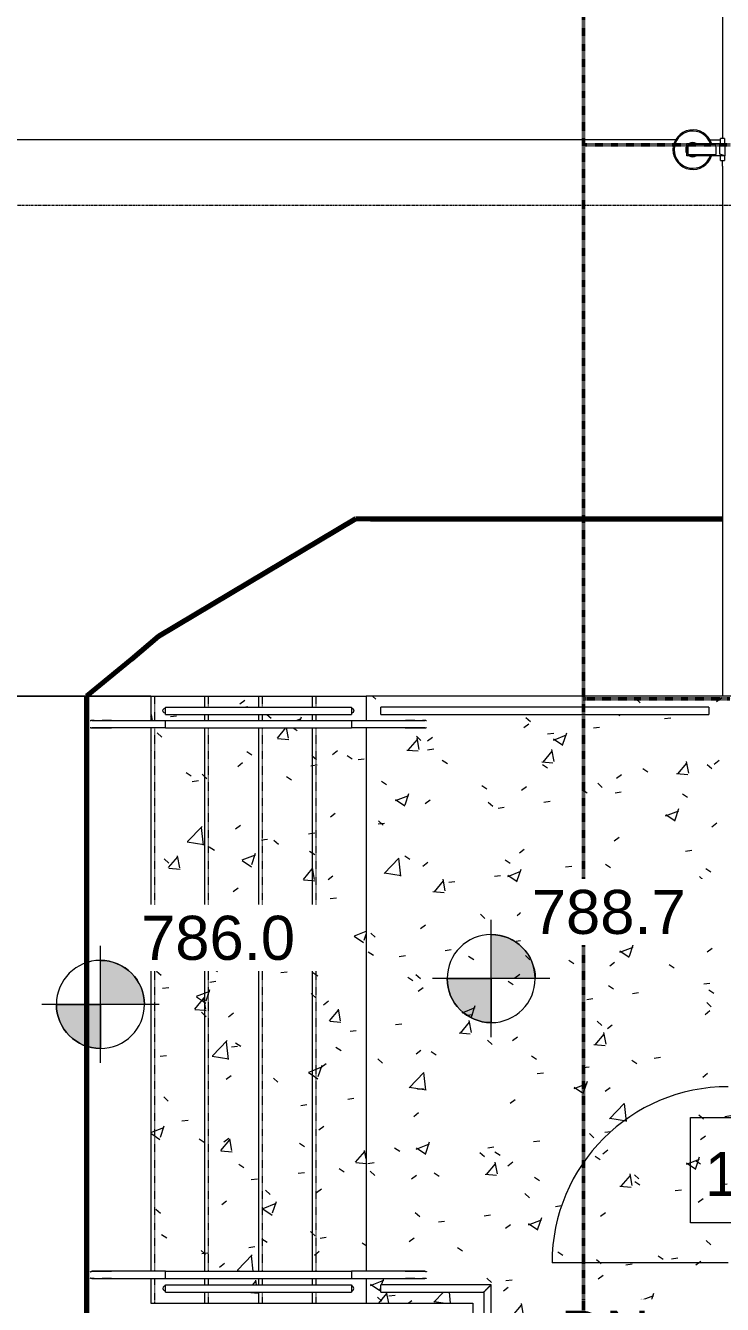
# Model space of a CAD drawing. Header units: inches. Extents: x -4235 to -464, y 9706 to 12425.
# Drawn here: x -3974.7 to -3832.3, y 11310.7 to 11571.9 of the extents above; entities that cross this region are included whole.
import ezdxf

# ---------------------------------------------------------------- set-up
doc = ezdxf.new("R2010")
doc.units = ezdxf.units.IN
doc.header["$MEASUREMENT"] = 0
for name, pattern in [('Dash 1_16_', [0.12499999999999999, 0.06249999999999999, -0.06249999999999999]), ('Grid Line 1_2_', [0.8749999999999999, 0.4999999999999999, -0.125, 0.125, -0.125]), ('Overhead 1_16_', [0.10156249999999999, 0.06249999999999999, -0.03906249999999999])]:
    doc.linetypes.add(name, pattern=pattern)
for name, color, linetype, lineweight in [('0-1', 7, 'Continuous', 5), ('A-AREA-IDEN', 2, 'Continuous', 9), ('A-DOOR-4', 31, 'Continuous', 9), ('A-FLOR-4', 192, 'Continuous', 9), ('A-FLOR-HRAL', 11, 'Continuous', 9), ('A-FLOR-LEVL-TEXT', 2, 'Continuous', 9), ('A-FLOR-PATT-1', 9, 'Continuous', 9), ('C-PROP-LINE-1', 91, 'Dash 1_16_', 50), ('C-TOPO', 7, 'Continuous', 9), ('C-TOPO-3', 254, 'Continuous', 9), ('C-TOPO-MAJR-1', 253, 'Continuous', 70), ('E-LITE-EQPM', 33, 'Continuous', 9), ('G-ANNO-DIMS', 111, 'Continuous', 9), ('S-GRID-1', 1, 'Grid Line 1_2_', 9), ('S-STRS', 31, 'Continuous', 9), ('S-STRS-6', 9, 'Continuous', 9), ('S-STRS-7', 31, 'Overhead 1_16_', 9)]:
    doc.layers.add(name, color=color, linetype=linetype, lineweight=lineweight)
doc.styles.add('Arial', font='arial.ttf', dxfattribs={"height": 9})
doc.styles.add('Century Gothic', font='ufonts.com_century-gothic.ttf', dxfattribs={"height": 8.999999999999991})
pattern_1 = [(49.99999999999999, (0, 0), (27.54270046216776, -2.409921005199992), [2.88, -31.68]), (355, (0, 0), (-5.327844435381706, 28.88426558997774), [2.304, -25.344]), (100.451, (2.295, -0.201), (22.21531621912823, 26.47392965322938), [2.448, -26.924]), (46.184, (0, 7.68), (40.98187469590783, -6.356421902997745), [4.32, -47.52]), (96.636, (3.415, 7.15), (35.89074818015425, 37.40618916795393), [3.671, -40.386]), (351.184, (0, 7.68), (35.89097341714983, 37.40621617016942), [3.456, -38.016]), (21, (3.84, 5.76), (22.92103572469458, -15.46073055541926), [2.88, -31.68]), (326, (3.84, 5.76), (9.343532092013643, 27.84573814869183), [2.304, -25.344]), (71.45100000000001, (5.75, 4.472), (32.26476914719338, 12.38442158028859), [2.448, -26.924]), (37.50000000000001, (0, 0), (0.4668550243151897, 12.7827070445298), [1.267, -23.77, 1.267, -24.461, -25.44]), (37.50000000000001, (0, 0), (0.4668550243151897, 12.7827070445298), [-50.765, 1.267, -24.173]), (7.499999999999999, (0, 0), (10.10158952275669, 15.14509036333994), [1.267, -13.402, 1.267, -23.194, -9.696]), (7.499999999999999, (0, 0), (10.10158952275669, 15.14509036333994), [-39.13, 1.267, -8.429]), (327.5, (-8.562999999999999, 0), (20.49916090120071, -0.8657796178497925), [1.267, -8.333, 1.267, -28.685, -39.744]), (327.5, (-8.562999999999999, 0), (20.49916090120071, -0.8657796178497925), [-39.552, 1.267, -38.477]), (317.5, (-12.403, 0), (22.39477935398379, 3.844287929692774), [1.267, -11.213, 1.267, -18.624, -28.224]), (317.5, (-12.403, 0), (22.39477935398379, 3.844287929692774), [-32.371, 1.267, -26.957])]

# ---------------------------------------------------------------- blocks, each defined once
blk = doc.blocks.new('CTR  - Topography_rvt-1-BACKGROUND - 1ST FLOOR')
at = {"layer": 'C-TOPO'}
for p, q in [((-3841.83161213244, 11548.58935546876), (-4004.234252929691, 11548.58935546876)), ((-3841.83161213244, 11548.58935546876), (-4004.234252929691, 11548.58935546876)), ((-3834.929224143568, 11548.58935546876), (-3832.690025746989, 11548.58935546876)), ((-3834.929224143568, 11548.58935546876), (-3832.690025746989, 11548.58935546876)), ((-3949.123736679703, 11434.98925781251), (-4004.234252929691, 11434.98925781251)), ((-4004.234252929691, 11434.98925781251), (-3949.123736679703, 11434.98925781251))]:
    blk.add_line(p, q, dxfattribs=at)
at = {"layer": 'C-TOPO-3'}
for p, q in [((-3832.323852539066, 11657.00830078126), (-3832.323852539066, 11548.82689611063)), ((-3832.323852539065, 11543.34521484376), (-3832.323852539065, 11544.32689611063)), ((-3832.323852539065, 11543.19287109376), (-3832.323852539065, 11543.34521484376)), ((-3832.323852539065, 11543.19287109376), (-3832.323852539065, 11543.07275390626)), ((-3832.323852539065, 11543.07275390626), (-3832.323852539065, 11435.19287109376)), ((-3832.323852539065, 11435.19287109376), (-3832.323852539065, 11434.98939611052))]:
    blk.add_line(p, q, dxfattribs=at)
at = {"layer": 'C-TOPO-MAJR-1'}
for p, q in [((-3947.537281116327, 11447.19261945456), (-3907.218229863653, 11471.23866834182)), ((-3962.203960263805, 11434.98939611052), (-3962.203960263805, 11435.03776438062))]:
    blk.add_line(p, q, dxfattribs=at)
at = {"layer": 'C-TOPO-MAJR-1', "flags": 128}
for points in [[(-3907.217711624554, 11471.23897741662), (-3904.203960263806, 11471.19261201107), (-3832.3237366797, 11471.19261201107)], [(-3962.203960263805, 11435.03780860916), (-3953.01757451282, 11442.52010756542), (-3947.53729359714, 11447.19261201107)], [(-3962.203960263804, 11252.98939611053), (-3962.203960263804, 11274.91268925831), (-3962.203960263803, 11311.95621849135), (-3962.203960263803, 11315.19261201106), (-3962.203960263803, 11327.59025028483), (-3962.203960263802, 11355.99743301739), (-3962.203960263801, 11434.98939611051)]]:
    blk.add_lwpolyline(points, dxfattribs=at)
blk = doc.blocks.new('STOREFRONT DOOR A - ALUM_ STILE W_ GLASS INSET-2790937-BACKGROUND - 1ST FLOOR')
at = {"layer": 'A-DOOR-4'}
blk.add_line((-17.99999999999934, 1.999999999999674), (-17.99999999999934, 37.99999999999859), dxfattribs=at)
blk.add_arc((-17.99999999999934, 2.000000000000016), 35.99999999999865, 1.590277340731758e-13, 90.0000000000001, dxfattribs=at)
blk = doc.blocks.new('VISA-OW2400-02-SASS - OW2400-L30K-MVOLT-2031435-BACKGROUND - 1ST FLOOR')
at = {"layer": 'E-LITE-EQPM'}
for p, q in [((-3839.599168137993, 11778.2393961106), (-3831.823736679698, 11778.2393961106)), ((-3839.599168137993, 11775.7393961106), (-3839.599168137993, 11778.2393961106)), ((-3833.6049866797, 11777.9893961106), (-3839.380418137995, 11777.9893961106)), ((-3839.380418137995, 11777.9893961106), (-3839.380418137995, 11775.9893961106)), ((-3833.6049866797, 11775.9893961106), (-3833.6049866797, 11777.9893961106)), ((-3832.886236679698, 11777.9425211106), (-3831.823736679698, 11778.2393961106)), ((-3832.886236679698, 11776.0362711106), (-3832.886236679698, 11777.9425211106)), ((-3831.893923036118, 11779.23939611062), (-3832.690025746986, 11779.23939611062)), ((-3832.690025746981, 11778.24835126918), (-3832.690025746981, 11779.2393961106)), ((-3831.893923036113, 11779.2393961106), (-3831.893923036113, 11778.24835126918)), ((-3831.823736679698, 11778.2393961106), (-3831.823736679698, 11775.7393961106)), ((-3831.823736679698, 11775.7393961106), (-3839.599168137993, 11775.7393961106)), ((-3839.380418137995, 11775.9893961106), (-3833.6049866797, 11775.9893961106)), ((-3831.823736679696, 11775.7393961106), (-3832.886236679698, 11776.0362711106)), ((-3832.690025746981, 11774.7393961106), (-3832.690025746981, 11775.73044095203)), ((-3832.690025746986, 11774.73939611062), (-3831.893923036118, 11774.73939611062)), ((-3831.893923036113, 11775.73044095203), (-3831.893923036113, 11774.7393961106))]:
    blk.add_line(p, q, dxfattribs=at)
for radius, start, end in [(4.056681458298273, 18.01844950250157, 180), (3.806681458298044, 19.2017931641543, 180), (1.449112032890298, 149.9999999999977, 180), (1.449112032890162, 150.0000000000133, 162.0492828212342), (1.44911203288987, 150.0000000000183, 162.0492828212321), (1.449112032890364, 60.00000000000445, 119.99999999998), (4.056681458297494, 180.0000000000032, 341.9815504974984), (3.806681458297863, 180, 340.7982068358411), (1.44911203288997, 180, 209.9999999999864), (1.44911203288997, 197.9507171021124, 209.9999999999864), (1.44911203288997, 197.9507171021069, 209.9999999999864), (1.449112032890197, 240.0000000000169, 299.9999999999981)]:
    blk.add_arc((-3838.380418137996, 11776.9893961106), radius, start, end, dxfattribs=at)
blk = doc.blocks.new('Railing - 1_-2838582-BACKGROUND - 1ST FLOOR')
at = {"layer": 'A-FLOR-HRAL'}
for p, q in [((2.000000000010288, 11.00000000000419), (2.000000000010459, 4.129950513473855e-12)), ((3.500000000010459, 4.129950513473855e-12), (3.500000000010459, 11.00000000000419))]:
    blk.add_line(p, q, dxfattribs=at)
at = {"layer": 'A-FLOR-HRAL', "flags": 128}
for points in [[(2.000000000010459, 15.00000000000424), (2.000599920014735, 15.02999200064422), (2.002398720283451, 15.05993602048109), (2.005393523120062, 15.0897841554709), (2.009579537478714, 15.11948865496489), (2.01495006662941, 15.14900199810051), (2.021496518871572, 15.17827696982456), (2.029208421277417, 15.20726673642735), (2.038073436448769, 15.23592492046628), (2.048077382252017, 15.26420567496057), (2.059204254508358, 15.29206375673572), (2.071436252595503, 15.31945459880373), (2.084753807926063, 15.34633438166031)], [(2.000000000010459, 15.00000000000423), (2.000000000010459, 14.99680042664813), (2.000000000010459, 14.98720682521478), (2.000000000010459, 14.97123454341974), (2.000000000010459, 14.94890913350671), (2.000000000010459, 14.92026631136918), (2.000000000010459, 14.88535189941232), (2.000000000010459, 14.84422175324733), (2.000000000010459, 14.79694167233397), (2.000000000010459, 14.74358729471593), (2.000000000010459, 14.68424397601579), (2.000000000010459, 14.61900665288412), (2.000000000010459, 14.54797969112136), (2.000000000010459, 14.47127671871488), (2.000000000010459, 14.38902044405789), (2.000000000010459, 14.30134245964292), (2.000000000010288, 14.20838303154134), (2.000000000010288, 14.11029087500791), (2.000000000010288, 14.00722291656775), (2.000000000010288, 13.89934404296779), (2.000000000010288, 13.78682683739286), (2.000000000010288, 13.66985130336941), (2.000000000010288, 13.54860457679849), (2.000000000010288, 13.42328062657806), (2.000000000010288, 13.29407994429406), (2.000000000010288, 13.16120922347677), (2.000000000010288, 13.02488102893532), (2.000000000010288, 12.8853134566991), (2.000000000010288, 12.74272978511105), (2.000000000010288, 12.59735811762923), (2.000000000010288, 12.44943101791092), (2.000000000010288, 12.29918513775932), (2.000000000010288, 12.14686083853204), (2.000000000010288, 11.99270180661362), (2.000000000010288, 11.83695466356983), (2.000000000010288, 11.6798685716052), (2.000000000010288, 11.52169483495675), (2.000000000010288, 11.36268649786144), (2.000000000010288, 11.20309793973855), (2.000000000010288, 11.04318446823724), (2.000000000010288, 11.00000000000419)], [(2.000000000010459, 14.52783122754398), (2.000000000010459, 14.60040176871025), (2.000000000010459, 14.66721243509122), (2.000000000010459, 14.72815634387317), (2.000000000010459, 14.78313599780239), (2.000000000010459, 14.83206344116113), (2.000000000010459, 14.87486040047727), (2.000000000010459, 14.91145840974553), (2.000000000010459, 14.94179891995804), (2.000000000010459, 14.96583339277094), (2.000000000010459, 14.98352337815481), (2.000000000010459, 14.99484057590654), (2.000000000010459, 14.99976688092405), (2.000000000010459, 15.00000000000424)], [(3.411468355174122, 15.35349627313459), (3.425075331642744, 15.32676183471176), (3.437602331589289, 15.2995046470589), (3.449029314485926, 15.27176831586172), (3.459337999597607, 15.24359721333331), (3.468511895227493, 15.21503640722815), (3.476536325099175, 15.18613158874353), (3.48339845183699, 15.15692899942282), (3.489087297501782, 15.12747535717937), (3.493593761154329, 15.09781778155783), (3.496910633413676, 15.06800371835248), (3.499032607992319, 15.03808086370437), (3.499956290182979, 15.00809708779791), (3.500000000010629, 15.00000000000424)], [(3.500000000010459, 11.00000000000419), (3.500000000010459, 11.15995733675067), (3.500000000010459, 11.31965877588085), (3.500000000010459, 11.47884882915989), (3.500000000010459, 11.63727282646116), (3.500000000010459, 11.79467732318444), (3.500000000010459, 11.95081050571276), (3.500000000010459, 12.10542259426067), (3.500000000010459, 12.25826624246861), (3.500000000010459, 12.40909693310454), (3.500000000010459, 12.55767336923879), (3.500000000010459, 12.70375786026816), (3.500000000010459, 12.84711670217016), (3.500000000010459, 12.98752055137917), (3.500000000010459, 13.12474479168774), (3.500000000010459, 13.25856989358437), (3.500000000010459, 13.38878176545377), (3.500000000010459, 13.51517209607813), (3.500000000010459, 13.63753868789014), (3.500000000010459, 13.75568578044642), (3.500000000010459, 13.86942436360227), (3.500000000010459, 13.97857247988763), (3.500000000010459, 14.08295551560017), (3.500000000010459, 14.18240648014967), (3.500000000010629, 14.27676627320822), (3.500000000010629, 14.36588393923589), (3.500000000010629, 14.44961690897765), (3.500000000010629, 14.52783122754404), (3.500000000010629, 14.60040176871031), (3.500000000010629, 14.66721243509128), (3.500000000010629, 14.72815634387315), (3.500000000010629, 14.78313599780237), (3.500000000010629, 14.83206344116119), (3.500000000010629, 14.87486040047734), (3.500000000010629, 14.91145840974551), (3.500000000010629, 14.94179891995811), (3.500000000010629, 14.96583339277101), (3.500000000010629, 14.98352337815479), (3.500000000010629, 14.99484057590653), (3.500000000010629, 14.99976688092412), (3.500000000010629, 15.00000000000431)], [(3.500000000010629, 15.00000000000424), (3.500000000010629, 14.99680042664806), (3.500000000010629, 14.9872068252147), (3.500000000010629, 14.97123454341976), (3.500000000010629, 14.94890913350672), (3.500000000010629, 14.9202663113692), (3.500000000010629, 14.88535189941234), (3.500000000010629, 14.84422175324735), (3.500000000010629, 14.79694167233399), (3.500000000010629, 14.74358729471595), (3.500000000010629, 14.68424397601581), (3.500000000010629, 14.61900665288406), (3.500000000010629, 14.54797969112139), (3.500000000010629, 14.47127671871483), (3.500000000010629, 14.38902044405783), (3.500000000010629, 14.30134245964295), (3.500000000010459, 14.20838303154137), (3.500000000010459, 14.11029087500794), (3.500000000010459, 14.00722291656778), (3.500000000010459, 13.89934404296782), (3.500000000010459, 13.78682683739289), (3.500000000010459, 13.66985130336944), (3.500000000010459, 13.54860457679852), (3.500000000010459, 13.42328062657809), (3.500000000010459, 13.2940799442941), (3.500000000010459, 13.1612092234768), (3.500000000010459, 13.02488102893527), (3.500000000010459, 12.88531345669914), (3.500000000010459, 12.74272978511108), (3.500000000010459, 12.59735811762927), (3.500000000010459, 12.44943101791087), (3.500000000010459, 12.29918513775927), (3.500000000010459, 12.146860838532), (3.500000000010459, 11.99270180661366), (3.500000000010459, 11.83695466356988), (3.500000000010459, 11.67986857160516), (3.500000000010459, 11.5216948349568), (3.500000000010459, 11.36268649786139), (3.500000000010459, 11.2030979397385), (3.500000000010459, 11.04318446823728)], [(2.000000000010288, 11.00000000000423), (2.000000000010288, 11.15995733675071), (2.000000000010288, 11.31965877588089), (2.000000000010288, 11.47884882915985), (2.000000000010288, 11.6372728264612), (2.000000000010288, 11.79467732318439), (2.000000000010288, 11.95081050571271), (2.000000000010288, 12.10542259426071), (2.000000000010288, 12.25826624246865), (2.000000000010288, 12.40909693310458), (2.000000000010288, 12.55767336923883), (2.000000000010288, 12.7037578602682), (2.000000000010288, 12.84711670217011), (2.000000000010288, 12.94265121793838)]]:
    blk.add_lwpolyline(points, dxfattribs=at)
at = {"layer": 'A-FLOR-HRAL'}
blk.add_arc((-9.686302501023176e-28, -1.498922198483011e-13), 0.5000000000000003, 359.9999999999996, 179.9999999999998, dxfattribs=at)
blk = doc.blocks.new('Railing - 1_-2838584-BACKGROUND - 1ST FLOOR')
at = {"layer": 'A-FLOR-HRAL'}
for p, q in [((2.000000000010118, 4.37508775731109e-12), (2.000000000009947, -10.99999999999559)), ((3.500000000009947, -10.99999999999559), (3.500000000010118, 4.37508775731109e-12))]:
    blk.add_line(p, q, dxfattribs=at)
at = {"layer": 'A-FLOR-HRAL', "flags": 128}
for points in [[(2.000000000009947, -10.99999999999559), (2.000000000009947, -11.15995733674225), (2.000000000009947, -11.31965877587234), (2.000000000009947, -11.4788488291513), (2.000000000009947, -11.63727282645266), (2.000000000009947, -11.79467732317593), (2.000000000009947, -11.95081050570425), (2.000000000009947, -12.10542259425216), (2.000000000009947, -12.25826624246019), (2.000000000009947, -12.40909693309604), (2.000000000009947, -12.55767336923029), (2.000000000009947, -12.70375786025966), (2.000000000009947, -12.84711670216166), (2.000000000009947, -12.98752055137066), (2.000000000009947, -13.12474479167923), (2.000000000009947, -13.25856989357586), (2.000000000009947, -13.38878176544526), (2.000000000009947, -13.51517209606962), (2.000000000009947, -13.63753868788163), (2.000000000009947, -13.75568578043791), (2.000000000009947, -13.86942436359385), (2.000000000009947, -13.9785724798792), (2.000000000009947, -14.08295551559166), (2.000000000009947, -14.18240648014125), (2.000000000009947, -14.27676627319971), (2.000000000009947, -14.36588393922738), (2.000000000009947, -14.44961690896914), (2.000000000009947, -14.52783122753561), (2.000000000009947, -14.6004017687018), (2.000000000009947, -14.66721243508286), (2.000000000009947, -14.72815634386464), (2.000000000009947, -14.78313599779394), (2.000000000009947, -14.83206344115268), (2.000000000009947, -14.87486040046883), (2.000000000009947, -14.91145840973709), (2.000000000009947, -14.94179891994961), (2.000000000009947, -14.96583339276251), (2.000000000009947, -14.98352337814629), (2.000000000009947, -14.99484057589811), (2.000000000009947, -14.99976688091562), (2.000000000009947, -14.99999999999578)], [(2.000000000010118, -12.94290359251243), (2.000000000010118, -12.88531345669064), (2.000000000010118, -12.7427297851025), (2.000000000010118, -12.59735811762078), (2.000000000010118, -12.44943101790237), (2.000000000010118, -12.29918513775077), (2.000000000010118, -12.14686083852341), (2.000000000010118, -11.99270180660516), (2.000000000010118, -11.83695466356138), (2.000000000010118, -11.67986857159658), (2.000000000010118, -11.52169483494821), (2.000000000010118, -11.36268649785281), (2.000000000010118, -11.20309793972992), (2.000000000010118, -11.04318446822869)], [(3.500000000010118, -10.99999999999556), (3.500000000010118, -11.15995733674221), (3.500000000010118, -11.3196587758723), (3.500000000010118, -11.47884882915126), (3.500000000010118, -11.63727282645262), (3.500000000010118, -11.79467732317589), (3.500000000010118, -11.95081050570422), (3.500000000010118, -12.10542259425212), (3.500000000010118, -12.25826624246015), (3.500000000010118, -12.409096933096), (3.500000000010118, -12.55767336923025), (3.500000000010118, -12.70375786025962), (3.500000000010118, -12.84711670216162), (3.500000000010118, -12.98752055137063), (3.500000000010118, -13.1247447916792), (3.500000000010118, -13.25856989357583), (3.500000000010118, -13.38878176544522), (3.500000000010118, -13.51517209606958), (3.500000000010118, -13.63753868788151), (3.500000000010118, -13.75568578043788), (3.500000000010118, -13.86942436359382), (3.500000000010118, -13.97857247987917), (3.500000000010118, -14.08295551559163), (3.500000000010118, -14.18240648014122), (3.500000000010118, -14.27676627319968), (3.500000000010118, -14.36588393922736), (3.500000000010118, -14.44961690896912), (3.500000000009947, -14.52783122753558), (3.500000000009947, -14.60040176870177), (3.500000000009947, -14.66721243508283), (3.500000000009947, -14.72815634386461), (3.500000000009947, -14.78313599779392), (3.500000000009947, -14.83206344115266), (3.500000000009947, -14.87486040046881), (3.500000000009947, -14.91145840973708), (3.500000000009947, -14.94179891994959), (3.500000000009947, -14.96583339276249), (3.500000000009947, -14.98352337814627), (3.500000000009947, -14.9948405758981), (3.500000000009947, -14.9997668809156), (3.500000000009947, -14.99999999999576)], [(3.500000000009947, -14.99999999999578), (3.500000000009947, -14.99680042663971), (3.500000000009947, -14.98720682520627), (3.500000000009947, -14.97123454341124), (3.500000000009947, -14.94890913349829), (3.500000000009947, -14.92026631136068), (3.500000000009947, -14.8853518994039), (3.500000000009947, -14.84422175323882), (3.500000000009947, -14.79694167232554), (3.500000000009947, -14.74358729470751), (3.500000000009947, -14.68424397600736), (3.500000000009947, -14.61900665287561), (3.500000000009947, -14.54797969111285), (3.500000000009947, -14.47127671870637), (3.500000000009947, -14.38902044404946), (3.500000000009947, -14.30134245963449), (3.500000000009947, -14.20838303153291), (3.500000000009947, -14.11029087499949), (3.500000000009947, -14.00722291655932), (3.500000000009947, -13.89934404295945), (3.500000000009947, -13.78682683738444), (3.500000000009947, -13.66985130336098), (3.500000000009947, -13.54860457679007), (3.500000000009947, -13.42328062656955), (3.500000000009947, -13.29407994428555), (3.500000000009947, -13.16120922346834), (3.500000000009947, -13.0248810289269), (3.500000000009947, -12.88531345669068), (3.500000000009947, -12.74272978510254), (3.500000000009947, -12.59735811762081), (3.500000000009947, -12.44943101790241), (3.500000000009947, -12.29918513775081), (3.500000000009947, -12.14686083852354), (3.500000000009947, -11.9927018066052), (3.500000000009947, -11.83695466356141), (3.500000000009947, -11.6798685715967), (3.500000000009947, -11.52169483494825), (3.500000000009947, -11.36268649785293), (3.500000000009947, -11.20309793972996), (3.500000000009947, -11.04318446822873), (3.500000000009947, -10.99999999999559)], [(2.000000000009947, -14.99999999999576), (2.000000000009947, -14.99680042663969), (2.000000000009947, -14.98720682520626), (2.000000000009947, -14.97123454341123), (2.000000000009947, -14.94890913349828), (2.000000000009947, -14.92026631136075), (2.000000000009947, -14.88535189940388), (2.000000000009947, -14.84422175323881), (2.000000000009947, -14.79694167232552), (2.000000000009947, -14.74358729470748), (2.000000000009947, -14.68424397600734), (2.000000000009947, -14.61900665287559), (2.000000000009947, -14.54797969111283), (2.000000000009947, -14.49638354053348)], [(2.074924668377661, -15.3267618347033), (2.062397668431117, -15.29950464705045), (2.05097068553448, -15.27176831585326), (2.040662000422798, -15.24359721332486), (2.031488104793084, -15.2150364072197), (2.023463674921231, -15.18613158873508), (2.016601548183416, -15.15692899941429), (2.010912702518624, -15.12747535717093), (2.006406238866247, -15.09781778154938), (2.00308936660673, -15.06800371834403), (2.000967392028258, -15.03808086369593), (2.000043709837598, -15.00809708778947), (2.000000000009947, -14.99999999999576)], [(3.500000000009947, -14.99999999999576), (3.499400080005671, -15.02999200063578), (3.497601279736954, -15.05993602047265), (3.494606476900514, -15.08978415546246), (3.490420462541692, -15.11948865495645), (3.485049933390826, -15.14900199809206), (3.478503481149005, -15.17827696981611), (3.470791578742989, -15.20726673641881), (3.461926563571808, -15.23592492045783), (3.451922617768389, -15.26420567495204), (3.440795745512218, -15.29206375672719), (3.428563747425073, -15.31945459879518), (3.415246192094514, -15.34633438165185)]]:
    blk.add_lwpolyline(points, dxfattribs=at)
at = {"layer": 'A-FLOR-HRAL'}
blk.add_arc((-1.033330827032252e-27, -1.599044129431061e-13), 0.5000000000000002, 179.9999999999998, 359.9999999999989, dxfattribs=at)
blk = doc.blocks.new('Railing - Railing-2756993-BACKGROUND - 1ST FLOOR')
at = {"layer": 'A-FLOR-HRAL'}
for p, q in [((-3946.1237366797, 11317.48939611051), (-3908.123736679696, 11317.48939611051)), ((-3946.1237366797, 11315.98939611051), (-3946.1237366797, 11317.48939611051)), ((-3908.123736679696, 11317.48939611051), (-3908.123736679696, 11315.98939611051)), ((-3946.1237366797, 11315.98939611051), (-3908.123736679696, 11315.98939611051)), ((-3946.1237366797, 11314.73939611051), (-3908.123736679696, 11314.73939611051)), ((-3946.1237366797, 11313.23939611051), (-3946.1237366797, 11314.73939611051)), ((-3946.1237366797, 11313.23939611051), (-3908.123736679696, 11313.23939611051)), ((-3908.123736679696, 11314.73939611051), (-3908.123736679696, 11313.23939611051))]:
    blk.add_line(p, q, dxfattribs=at)
at = {"rotation": 90}
for name, p in [('Railing - 1_-2838582-BACKGROUND - 1ST FLOOR', (-3946.1237366797, 11313.98939611051)), ('Railing - 1_-2838584-BACKGROUND - 1ST FLOOR', (-3908.123736679696, 11313.98939611051))]:
    blk.add_blockref(name, p, dxfattribs=at)
blk = doc.blocks.new('Railing - 1_-V178-BACKGROUND - 1ST FLOOR')
at = {"layer": 'A-FLOR-HRAL'}
for p, q in [((1.999999999989654, 3.607701602690182e-12), (1.999999999989654, -10.99999999999636)), ((3.499999999989654, -10.99999999999636), (3.499999999989654, 3.607701602690182e-12))]:
    blk.add_line(p, q, dxfattribs=at)
at = {"layer": 'A-FLOR-HRAL', "flags": 128}
for points in [[(1.999999999989654, -10.99999999999636), (1.999999999989654, -11.15995733674293), (1.999999999989654, -11.31965877587302), (1.999999999989654, -11.47884882915207), (1.999999999989654, -11.63727282645343), (1.999999999989654, -11.7946773231767), (1.999999999989654, -11.95081050570494), (1.999999999989654, -12.10542259425284), (1.999999999989654, -12.25826624246088), (1.999999999989654, -12.40909693309672), (1.999999999989654, -12.55767336923105), (1.999999999989654, -12.70375786026042), (1.999999999989654, -12.84711670216242), (1.999999999989654, -12.98752055137135), (1.999999999989654, -13.12474479167991), (1.999999999989654, -13.25856989357655), (1.999999999989654, -13.38878176544602), (1.999999999989654, -13.5151720960703), (1.999999999989654, -13.63753868788231), (1.999999999989654, -13.75568578043859), (1.999999999989654, -13.86942436359461), (1.999999999989654, -13.97857247987988), (1.999999999989654, -14.08295551559234), (1.999999999989654, -14.18240648014193), (1.999999999989654, -14.27676627320039), (1.999999999989654, -14.36588393922807), (1.999999999989654, -14.44961690896983), (1.999999999989654, -14.52783122753629), (1.999999999989654, -14.60040176870248), (1.999999999989654, -14.66721243508354), (1.999999999989654, -14.72815634386532), (1.999999999989654, -14.78313599779463), (1.999999999989654, -14.83206344115336), (1.999999999989654, -14.87486040046952), (1.999999999989654, -14.91145840973778), (1.999999999989654, -14.94179891995029), (1.999999999989654, -14.96583339276319), (1.999999999989654, -14.98352337814705), (1.999999999989654, -14.99484057589879), (1.999999999989654, -14.9997668809163), (1.999999999989654, -14.99999999999646)], [(1.999999999989654, -12.94290359251311), (1.999999999989654, -12.88531345669133), (1.999999999989654, -12.74272978510318), (1.999999999989654, -12.59735811762146), (1.999999999989654, -12.44943101790305), (1.999999999989654, -12.29918513775145), (1.999999999989654, -12.14686083852418), (1.999999999989654, -11.99270180660584), (1.999999999989654, -11.83695466356206), (1.999999999989654, -11.67986857159734), (1.999999999989654, -11.52169483494889), (1.999999999989654, -11.36268649785358), (1.999999999989654, -11.2030979397306), (1.999999999989654, -11.04318446822937)], [(3.499999999989484, -10.99999999999632), (3.499999999989484, -11.1599573367429), (3.499999999989484, -11.31965877587298), (3.499999999989484, -11.47884882915203), (3.499999999989484, -11.63727282645339), (3.499999999989484, -11.79467732317666), (3.499999999989484, -11.9508105057049), (3.499999999989484, -12.1054225942528), (3.499999999989484, -12.25826624246084), (3.499999999989484, -12.40909693309668), (3.499999999989484, -12.55767336923102), (3.499999999989484, -12.70375786026039), (3.499999999989484, -12.84711670216239), (3.499999999989484, -12.98752055137131), (3.499999999989484, -13.12474479167988), (3.499999999989484, -13.25856989357651), (3.499999999989484, -13.38878176544599), (3.499999999989484, -13.51517209607027), (3.499999999989484, -13.62831304769482)], [(3.499999999989654, -14.99999999999646), (3.499999999989654, -14.99680042664048), (3.499999999989654, -14.98720682520695), (3.499999999989654, -14.97123454341201), (3.499999999989654, -14.94890913349897), (3.499999999989654, -14.92026631136144), (3.499999999989654, -14.88535189940458), (3.499999999989654, -14.84422175323959), (3.499999999989654, -14.79694167232631), (3.499999999989654, -14.74358729470819), (3.499999999989654, -14.68424397600804), (3.499999999989654, -14.61900665287638), (3.499999999989654, -14.54797969111362), (3.499999999989654, -14.47127671870706), (3.499999999989654, -14.38902044405014), (3.499999999989654, -14.30134245963518), (3.499999999989654, -14.20838303153368), (3.499999999989654, -14.11029087500017), (3.499999999989654, -14.00722291656001), (3.499999999989654, -13.89934404296013), (3.499999999989654, -13.78682683738512), (3.499999999989654, -13.66985130336175), (3.499999999989654, -13.54860457679083), (3.499999999989654, -13.42328062657031), (3.499999999989654, -13.29407994428632), (3.499999999989654, -13.16120922346903), (3.499999999989654, -13.02488102892758), (3.499999999989654, -12.88531345669145), (3.499999999989654, -12.74272978510331), (3.499999999989654, -12.59735811762158), (3.499999999989654, -12.44943101790309), (3.499999999989654, -12.29918513775158), (3.499999999989654, -12.14686083852422), (3.499999999989654, -11.99270180660596), (3.499999999989654, -11.8369546635621), (3.499999999989654, -11.67986857159738), (3.499999999989654, -11.52169483494902), (3.499999999989654, -11.36268649785362), (3.499999999989654, -11.20309793973072), (3.499999999989654, -11.0431844682295), (3.499999999989654, -10.99999999999636)], [(1.999999999989654, -14.99999999999645), (1.999999999989654, -14.99680042664038), (1.999999999989654, -14.98720682520694), (1.999999999989654, -14.97123454341191), (1.999999999989654, -14.94890913349896), (1.999999999989654, -14.92026631136143), (1.999999999989654, -14.88535189940456), (1.999999999989654, -14.84422175323957), (1.999999999989654, -14.79694167232629), (1.999999999989654, -14.74358729470817), (1.999999999989654, -14.68424397600802), (1.999999999989654, -14.61900665287627), (1.999999999989654, -14.54797969111351), (1.999999999989654, -14.49638354053417)], [(2.074924668357368, -15.32676183470398), (2.062397668410824, -15.29950464705122), (2.050970685514357, -15.27176831585403), (2.040662000402505, -15.24359721332563), (2.03148810477279, -15.21503640722046), (2.023463674900938, -15.18613158873576), (2.016601548163123, -15.15692899941506), (2.01091270249833, -15.12747535717161), (2.006406238845954, -15.09781778155015), (2.003089366586607, -15.06800371834472), (2.000967392007964, -15.03808086369661), (2.000043709817134, -15.00809708779015), (1.999999999989654, -14.99999999999645)], [(3.499999999989654, -14.99999999999645), (3.499400079985548, -15.02999200063646), (3.497601279716661, -15.05993602047333), (3.494606476880051, -15.08978415546322), (3.490420462521399, -15.11948865495721), (3.485049933370703, -15.14900199809274), (3.478503481128711, -15.17827696981688), (3.470791578722867, -15.20726673641958), (3.461926563551514, -15.23592492045851), (3.451922617748096, -15.2642056749528), (3.440795745491755, -15.29206375672795), (3.428563747404609, -15.31945459879595), (3.41524619207405, -15.34633438165262)], [(3.499999999989484, -13.63753868788228), (3.499999999989484, -13.75568578043856), (3.499999999989484, -13.86942436359458), (3.499999999989484, -13.97857247987985), (3.499999999989484, -14.08295551559231), (3.499999999989484, -14.18240648014199), (3.499999999989484, -14.27676627320036), (3.499999999989484, -14.36588393922804), (3.499999999989484, -14.4496169089698), (3.499999999989654, -14.52783122753627), (3.499999999989654, -14.60040176870246), (3.499999999989654, -14.66721243508352), (3.499999999989654, -14.72815634386538), (3.499999999989654, -14.78313599779461), (3.499999999989654, -14.83206344115334), (3.499999999989654, -14.87486040046958), (3.499999999989654, -14.91145840973776), (3.499999999989654, -14.94179891995027), (3.499999999989654, -14.96583339276317), (3.499999999989654, -14.98352337814704), (3.499999999989654, -14.99484057589878), (3.499999999989654, -14.99976688091637), (3.499999999989654, -14.99999999999645)]]:
    blk.add_lwpolyline(points, dxfattribs=at)
at = {"layer": 'A-FLOR-HRAL'}
blk.add_arc((-1.033330827032252e-27, -1.599044129431061e-13), 0.5000000000000002, 179.9999999999998, 359.9999999999989, dxfattribs=at)
blk = doc.blocks.new('Railing - Railing-2757319-BACKGROUND - 1ST FLOOR')
at = {"layer": 'A-FLOR-HRAL'}
for p, q in [((-3946.123736679699, 11432.73939611051), (-3908.123736679696, 11432.73939611051)), ((-3946.123736679699, 11431.23939611051), (-3946.123736679699, 11432.73939611051)), ((-3908.123736679696, 11432.73939611051), (-3908.123736679696, 11431.23939611051)), ((-3946.123736679699, 11431.23939611051), (-3908.123736679696, 11431.23939611051)), ((-3946.123736679699, 11429.98939611051), (-3908.123736679696, 11429.98939611051)), ((-3946.123736679699, 11428.48939611051), (-3946.123736679699, 11429.98939611051)), ((-3908.123736679696, 11429.98939611051), (-3908.123736679696, 11428.48939611051)), ((-3946.123736679699, 11428.48939611051), (-3908.123736679696, 11428.48939611051))]:
    blk.add_line(p, q, dxfattribs=at)
at = {"extrusion": (0, 0, -1), "zscale": -1, "rotation": 270}
for name, p in [('Railing - 1_-2838582-BACKGROUND - 1ST FLOOR', (3946.123736679699, 11431.98939611051)), ('Railing - 1_-V178-BACKGROUND - 1ST FLOOR', (3908.123736679696, 11431.98939611051))]:
    blk.add_blockref(name, p, dxfattribs=at)
blk = doc.blocks.new('Railing - Railing-2757826-BACKGROUND - 1ST FLOOR')
at = {"layer": 'A-FLOR-HRAL'}
for p, q in [((-3835.123736679695, 11432.73939611052), (-3902.123736679696, 11432.73939611052)), ((-3902.123736679692, 11431.23939611051), (-3902.123736679692, 11432.73939611051)), ((-3835.123736679692, 11432.73939611051), (-3835.123736679692, 11431.23939611051)), ((-3902.123736679696, 11431.23939611052), (-3835.123736679695, 11431.23939611052))]:
    blk.add_line(p, q, dxfattribs=at)
blk = doc.blocks.new('Railing - Railing-2758094-BACKGROUND - 1ST FLOOR')
at = {"layer": 'A-FLOR-HRAL'}
for p, q in [((-3879.573736679733, 11314.73939611053), (-3902.123736679696, 11314.73939611053)), ((-3902.123736679692, 11313.23939611052), (-3902.123736679692, 11314.73939611052)), ((-3902.123736679696, 11313.23939611053), (-3881.073736679733, 11313.23939611053)), ((-3881.073736679733, 11313.23939611053), (-3881.073736679733, 11297.98939611053)), ((-3879.573736679733, 11297.98939611053), (-3879.573736679733, 11314.73939611053)), ((-3879.573736679729, 11297.98939611052), (-3881.073736679729, 11297.98939611052))]:
    blk.add_line(p, q, dxfattribs=at)
blk.add_open_spline([(-3881.073736679729, 11313.23939611052), (-3881.073446417401, 11313.23939611052), (-3881.060943489284, 11313.25233006203), (-3881.018488527065, 11313.29450641552), (-3880.9751389903, 11313.33801895433), (-3880.929598087675, 11313.38356992014), (-3880.887755285598, 11313.42511366881), (-3880.843411071377, 11313.4698781063), (-3880.781525413896, 11313.53151906875), (-3880.713301534449, 11313.59968988133), (-3880.655962194399, 11313.65744273143), (-3880.610917575935, 11313.7021785376), (-3880.564674505949, 11313.7481443357), (-3880.517993318356, 11313.79514318891), (-3880.470458001972, 11313.84297386886), (-3880.421689831335, 11313.89143154974), (-3880.37250631541, 11313.94030873034), (-3880.323736678467, 11313.98939611051), (-3880.274967049086, 11314.03848349073), (-3880.225783510487, 11314.08736067125), (-3880.177015422988, 11314.13581835243), (-3880.12947979674, 11314.18364903126), (-3880.082799765466, 11314.23064788863), (-3880.036552380068, 11314.27661367123), (-3879.991523866933, 11314.32134953523), (-3879.948459255976, 11314.364663957), (-3879.907059187541, 11314.40637129993), (-3879.853467360184, 11314.45960097337), (-3879.804078808041, 11314.50891417405), (-3879.759715027403, 11314.5536785413), (-3879.717877030563, 11314.59522230722), (-3879.672333772439, 11314.64077326458), (-3879.628984989427, 11314.68428580608), (-3879.586529775956, 11314.72646215868), (-3879.574026942058, 11314.73939611051), (-3879.573736679729, 11314.73939611052)], degree=3, knots=[0, 0, 0, 0, 0.08333333333333333, 0.125, 0.1666666666666667, 0.2083333333333333, 0.2291666666666667, 0.25, 0.2916666666666666, 0.3333333333333333, 0.3541666666666666, 0.375, 0.3958333333333334, 0.4166666666666667, 0.4375, 0.4583333333333334, 0.4791666666666667, 0.5, 0.5208333333333334, 0.5416666666666667, 0.5625, 0.5833333333333334, 0.6041666666666667, 0.625, 0.6458333333333333, 0.6666666666666666, 0.6875, 0.7083333333333333, 0.75, 0.7708333333333334, 0.7916666666666667, 0.8333333333333334, 0.875, 0.9166666666666666, 1, 1, 1, 1], dxfattribs=at)
blk = doc.blocks.new('Family - ___-2835860-BACKGROUND - 1ST FLOOR')
at = {"layer": 'C-PROP-LINE-1'}
for p, q in [((-3860.723736679692, 11547.58939611053), (-3860.723736679692, 12118.58939611052)), ((-3830.723736679487, 11547.58939611053), (-3860.723736679692, 11547.58939611053)), ((-3860.723736679692, 11434.38939611053), (-3830.723736679487, 11434.38939611053)), ((-3860.723736679692, 9980.189396110465), (-3860.723736679692, 11434.38939611053))]:
    blk.add_line(p, q, dxfattribs=at)
blk = doc.blocks.new('Family - ___-2835932-BACKGROUND - 1ST FLOOR')
at = {"layer": 'C-PROP-LINE-1'}
blk.add_line((-3860.723736679692, 9980.189396110465), (-3860.723736679692, 12118.58939611052), dxfattribs=at)
blk = doc.blocks.new('Spot Elevations - Spot Elevation - Target Filled-49714-BACKGROUND - 1ST FLOOR')
at = {"layer": 'G-ANNO-DIMS'}
h = blk.add_hatch(color=256, dxfattribs=at)
edge = h.paths.add_edge_path(flags=0)
edge.add_line((1.249000902703301e-16, 0), (-0.09374999999999985, 0))
edge.add_arc((5.724587470723462e-16, -3.434752482434078e-16), 0.09375000000000037, 90.00000000000063, 180.0000000000002, ccw=False)
edge.add_line((1.249000902703301e-16, 0.09375000000000007), (1.249000902703301e-16, 0))
h = blk.add_hatch(color=256, dxfattribs=at)
edge = h.paths.add_edge_path(flags=0)
edge.add_line((1.249000902703301e-16, 0), (0.09375000000000029, 0))
edge.add_arc((2.289834988289385e-16, 6.245004513516504e-17), 0.09374999999999996, 269.99999999999955, 359.99999999999966, ccw=False)
edge.add_line((1.249000902703301e-16, -0.09375), (1.249000902703301e-16, 0))
for p, q in [((-2.706168622523819e-16, 0.1243846875261664), (-2.706168622523819e-16, -0.125)), ((1.249000902703301e-16, 0), (1.249000902703301e-16, 0.09375000000000007)), ((0.1250000000000001, 7.067913962433002e-16), (-0.1249999999999998, 7.067913962433002e-16)), ((-0.09374999999999985, 0), (1.249000902703301e-16, 0)), ((1.249000902703301e-16, 0), (1.249000902703301e-16, -0.09375)), ((0.09375000000000029, 0), (1.249000902703301e-16, 0))]:
    blk.add_line(p, q, dxfattribs=at)
blk.add_circle((1.249000902703301e-16, 0), 0.09375000000000007, dxfattribs=at)
for centre, radius, start, end in [((5.724587470723462e-16, -3.434752482434078e-16), 0.09375000000000037, 90.00000000000026, 179.9999999999999), ((2.289834988289385e-16, 6.245004513516504e-17), 0.09374999999999996, 269.9999999999992, 359.9999999999993)]:
    blk.add_arc(centre, radius, start, end, dxfattribs=at)

msp = doc.modelspace()

# ---------------------------------------------------------------- hatches: boundary and pattern name
at = {"layer": 'A-FLOR-PATT-1'}
h = msp.add_hatch(dxfattribs=at)
h.set_pattern_fill('FP_16', color=256, style=0, pattern_type=2)
h.set_pattern_definition([(50.00600000000001, (-1.651, 0), (27.53679809791357, -2.409705275494005), [2.88, -31.677]), (354.999, (-1.651, 0), (-5.327340309033689, 28.88435857400584), [2.304, -25.339]), (100.449, (0.644, -0.201), (22.20997709921452, 26.47403284829054), [2.448, -26.924]), (46.18999999999999, (-1.651, 7.68), (40.97342313427387, -6.355855934471101), [4.319999999999999, -47.51499999999999]), (96.63399999999999, (1.764, 7.15), (35.88288308792173, 37.40588319099739), [3.671, -40.38599999999999]), (351.182, (-1.651, 7.68), (35.88338549611244, 37.40634298267324), [3.455, -38.008]), (21.004, (2.188, 5.76), (22.91615526589096, -15.4603473709221), [2.879, -31.674]), (325.994, (2.188, 5.76), (9.341184585175364, 27.84589798418579), [2.304, -25.34]), (71.455, (4.098, 4.472), (32.25789190459494, 12.38447200616433), [2.448, -26.923]), (37.506, (-1.651, 0), (0.4669185538983793, 12.78257141830334), [1.267, -23.766, 1.267, -24.457, -25.437]), (37.506, (-1.651, 0), (0.4669185538983793, 12.78257141830334), [-50.758, 1.267, -24.169]), (7.502000000000001, (-1.651, 0), (10.1000694129133, 15.14531240530657), [1.267, -13.399, 1.267, -23.189, -9.693999999999999]), (7.502000000000001, (-1.651, 0), (10.1000694129133, 15.14531240530657), [-39.121, 1.267, -8.427]), (327.494, (-10.212, 0), (20.49431606077041, -0.8660826757580082), [1.267, -8.332, 1.267, -28.68, -39.738]), (327.494, (-10.212, 0), (20.49431606077041, -0.8660826757580082), [-39.546, 1.267, -38.471]), (317.494, (-14.051, 0), (22.38940722974695, 3.844522324106711), [1.267, -11.211, 1.267, -18.622, -28.221]), (317.494, (-14.051, 0), (22.38940722974695, 3.844522324106711), [-32.36699999999999, 1.267, -26.954])])
h.paths.add_polyline_path([(-3833.948736679715, 11295.11439611052), (-3831.137017929843, 11295.15531924163), (-3831.137017929843, 11319.18783361054), (-3829.3237366797, 11319.18783361054), (-3829.3237366797, 11355.18783361054), (-3831.137017929842, 11355.18783361054), (-3831.137017929842, 11394.98939611054), (-3829.3237366797, 11394.98939611054), (-3829.323736679699, 11434.98939611052), (-3905.123736679695, 11434.98939611052), (-3905.123736679696, 11429.98939611052), (-3892.929622395873, 11429.96384048024), (-3892.878313346374, 11429.91952333295), (-3892.743503738895, 11429.88489978665), (-3892.50579075283, 11429.65554300938), (-3892.418895455632, 11429.48083657444), (-3892.390777917063, 11429.36883715931), (-3892.39177442454, 11429.10238583597), (-3892.42886435294, 11428.97388859952), (-3892.526334507452, 11428.79647606938), (-3892.658987208263, 11428.65874424928), (-3892.7487366797, 11428.58987705768), (-3893.451360442348, 11428.49779763493), (-3894.055233595017, 11428.48949698943), (-3903.980994744214, 11428.48939611052), (-3905.123736679696, 11428.48939611052), (-3905.123736679698, 11317.48939611052), (-3893.086114232379, 11317.47828168876), (-3892.593406593811, 11317.26972619641), (-3892.428864352941, 11317.00490362152), (-3892.391330562585, 11316.8730349188), (-3892.395087298852, 11316.57722205729), (-3892.430119366968, 11316.47085872763), (-3892.56899666181, 11316.24087766736), (-3892.661654602668, 11316.15669748556), (-3892.806397239236, 11316.07625667193), (-3893.315528223218, 11315.99385539576), (-3895.006548167647, 11315.98965734791), (-3905.123736679698, 11315.98939611052), (-3905.123736679698, 11310.98939611053), (-3883.323736679735, 11310.98939611053), (-3883.323736679735, 11295.11439611052), (-3880.81439624211, 11295.15531924163), (-3880.748297585764, 11295.36384505591), (-3880.557544585872, 11295.54284433032), (-3880.434865941239, 11295.60186006661), (-3880.129622395907, 11295.56195977135), (-3879.953889130147, 11295.43245343483), (-3879.873252245784, 11295.33133798008), (-3879.823736679736, 11295.11439611052), (-3878.323736679736, 11295.15531924163), (-3878.298181049453, 11310.30851039435), (-3878.253863902164, 11310.35981944385), (-3878.223255732574, 11310.48939611052), (-3877.988575773247, 11310.73334555173), (-3877.842274062622, 11310.80801342326), (-3877.703177728519, 11310.84735487316), (-3877.44009787146, 11310.84680222764), (-3877.308229168735, 11310.80926843728), (-3877.072400881314, 11310.66697429569), (-3876.976224700932, 11310.55717304897), (-3876.912746520928, 11310.43037053418), (-3876.832138204147, 11309.78677234788), (-3876.824274004905, 11309.07867444455), (-3876.823736679736, 11305.54067011503), (-3876.823736679735, 11295.11439611052), (-3835.448736679715, 11295.15531924163), (-3835.423181049432, 11307.11439611052), (-3833.948736679715, 11307.11439611052), (-3833.948736679715, 11295.13716342291)], flags=0)
h.paths.add_polyline_path([(-3881.04818104945, 11297.98939611053), (-3881.073736679733, 11297.98939611053), (-3881.073736679733, 11313.23939611053), (-3902.123736679696, 11313.26495174082), (-3902.123736679696, 11314.73939611053), (-3879.573736679733, 11314.71384048025), (-3879.599292310017, 11297.98939611053), (-3880.973255732572, 11297.98939611053)], flags=0)
h.paths.add_polyline_path([(-3864.712785449181, 11431.23939611052), (-3902.123736679696, 11431.2649517408), (-3902.123736679696, 11432.73939611052), (-3835.123736679695, 11432.71384048024), (-3835.123736679695, 11431.23939611052), (-3850.697426304324, 11431.23939611052)], flags=0)
at = {"layer": 'S-STRS-6'}
h = msp.add_hatch(dxfattribs=at)
h.set_pattern_fill('FP_11', color=256, style=0, pattern_type=2)
h.set_pattern_definition(pattern_1)
h.paths.add_polyline_path([(-3946.123736679704, 11310.98939611052), (-3938.123736679703, 11310.98939611052), (-3938.123736679703, 11313.23939611052), (-3946.123736679704, 11313.23939611052), (-3946.123736679704, 11313.48939611052), (-3946.340678549263, 11313.53891167657), (-3946.514652420938, 11313.67765120959), (-3946.611200635795, 11313.87813564354), (-3946.611200635795, 11314.1006565775), (-3946.514652420938, 11314.30114101145), (-3946.340678549263, 11314.43988054447), (-3946.123736679704, 11314.48939611052), (-3946.123736679704, 11314.73939611052), (-3938.123736679703, 11314.73939611052), (-3938.123736679703, 11315.98939611052), (-3949.123736679703, 11315.98939611052), (-3949.123736679703, 11310.98939611052), (-3948.804940318323, 11310.98939611052)], flags=0)
h.paths.add_polyline_path([(-3948.804940318323, 11317.48939611052), (-3938.123736679703, 11317.48939611052), (-3938.123736679702, 11428.48939611052), (-3949.123736679703, 11428.48939611052), (-3949.123736679703, 11317.48939611052)], flags=0)
h.paths.add_polyline_path([(-3946.623736679702, 11429.98939611052), (-3938.123736679702, 11429.98939611052), (-3938.123736679702, 11431.23939611052), (-3946.123736679702, 11431.23939611052), (-3946.123736679702, 11431.48939611052), (-3946.340678549261, 11431.53891167657), (-3946.514652420936, 11431.67765120959), (-3946.611200635793, 11431.87813564354), (-3946.611200635793, 11432.1006565775), (-3946.514652420936, 11432.30114101145), (-3946.340678549261, 11432.43988054447), (-3946.123736679702, 11432.48939611052), (-3946.123736679702, 11432.73939611052), (-3938.123736679702, 11432.73939611052), (-3938.123736679702, 11434.98939611052), (-3949.123736679703, 11434.98939611052), (-3949.123736679703, 11429.98939611052), (-3948.804940318322, 11429.98939611052)], flags=0)
h = msp.add_hatch(dxfattribs=at)
h.set_pattern_fill('FP_11', color=256, style=0, pattern_type=2)
h.set_pattern_definition(pattern_1)
h.paths.add_polyline_path([(-3938.123736679703, 11310.98939611052), (-3927.123736679703, 11310.98939611052), (-3927.123736679703, 11313.23939611052), (-3938.123736679703, 11313.23939611052)], flags=0)
h.paths.add_polyline_path([(-3938.123736679703, 11314.73939611052), (-3927.123736679703, 11314.73939611052), (-3927.123736679703, 11315.98939611052), (-3938.123736679703, 11315.98939611052), (-3938.123736679703, 11315.92602098844)], flags=0)
h.paths.add_polyline_path([(-3938.123736679703, 11317.48939611052), (-3927.123736679703, 11317.48939611052), (-3927.123736679703, 11428.48939611052), (-3938.123736679702, 11428.48939611052), (-3938.123736679703, 11326.31137186184)], flags=0)
h.paths.add_polyline_path([(-3927.123736679703, 11429.98939611052), (-3927.123736679703, 11431.23939611052), (-3938.123736679702, 11431.23939611052), (-3938.123736679702, 11429.98939611052), (-3934.789581173465, 11429.98939611052)], flags=0)
h.paths.add_polyline_path([(-3938.123736679702, 11432.73939611052), (-3927.123736679703, 11432.73939611052), (-3927.123736679703, 11434.98939611052), (-3938.123736679702, 11434.98939611052)], flags=0)
h = msp.add_hatch(dxfattribs=at)
h.set_pattern_fill('FP_11', color=256, style=0, pattern_type=2)
h.set_pattern_definition(pattern_1)
h.paths.add_polyline_path([(-3916.123736679702, 11310.98939611052), (-3916.123736679702, 11313.23939611052), (-3927.123736679703, 11313.23939611052), (-3927.123736679703, 11310.98939611052), (-3920.774222028609, 11310.98939611052)], flags=0)
h.paths.add_polyline_path([(-3920.774222028609, 11314.73939611052), (-3916.123736679702, 11314.73939611052), (-3916.123736679702, 11315.98939611052), (-3927.123736679703, 11315.98939611052), (-3927.123736679703, 11314.73939611052)], flags=0)
h.paths.add_polyline_path([(-3916.123736679702, 11317.48939611052), (-3916.123736679702, 11428.48939611052), (-3927.123736679703, 11428.48939611052), (-3927.123736679703, 11317.48939611052), (-3920.774222028609, 11317.48939611052)], flags=0)
h.paths.add_polyline_path([(-3916.123736679702, 11429.98939611052), (-3916.123736679702, 11431.23939611052), (-3927.123736679703, 11431.23939611052), (-3927.123736679703, 11429.98939611052), (-3920.774222028608, 11429.98939611052)], flags=0)
h.paths.add_polyline_path([(-3916.123736679702, 11432.73939611052), (-3916.123736679702, 11434.98939611052), (-3927.123736679703, 11434.98939611052), (-3927.123736679703, 11432.73939611052), (-3920.774222028608, 11432.73939611052)], flags=0)
h = msp.add_hatch(dxfattribs=at)
h.set_pattern_fill('FP_11', color=256, style=0, pattern_type=2)
h.set_pattern_definition(pattern_1)
h.paths.add_polyline_path([(-3905.123736679703, 11310.98939611052), (-3905.123736679703, 11315.98939611052), (-3916.123736679702, 11315.98939611052), (-3916.123736679702, 11314.73939611052), (-3908.1237366797, 11314.73939611052), (-3908.1237366797, 11314.48939611052), (-3907.906794810142, 11314.43988054447), (-3907.732820938467, 11314.30114101145), (-3907.63627272361, 11314.1006565775), (-3907.63627272361, 11313.87813564354), (-3907.732820938467, 11313.67765120959), (-3907.906794810144, 11313.53891167657), (-3908.1237366797, 11313.48939611052), (-3908.1237366797, 11313.23939611052), (-3916.123736679702, 11313.23939611052), (-3916.123736679702, 11310.98939611052), (-3906.758862883752, 11310.98939611052)], flags=0)
h.paths.add_polyline_path([(-3916.123736679702, 11317.48939611052), (-3905.123736679703, 11317.48939611052), (-3905.123736679703, 11428.48939611052), (-3916.123736679702, 11428.47081019759), (-3916.123736679702, 11317.50798202346)], flags=0)
h.paths.add_polyline_path([(-3908.1237366797, 11429.98939611052), (-3905.123736679703, 11429.98939611052), (-3905.123736679703, 11434.98939611052), (-3916.123736679702, 11434.98939611052), (-3916.123736679702, 11432.73939611052), (-3908.1237366797, 11432.73939611052), (-3908.1237366797, 11432.48939611052), (-3907.906794810141, 11432.43988054447), (-3907.732820938466, 11432.30114101145), (-3907.63627272361, 11432.1006565775), (-3907.63627272361, 11431.87813564354), (-3907.732820938466, 11431.67765120959), (-3907.906794810143, 11431.53891167657), (-3908.1237366797, 11431.48939611052), (-3908.1237366797, 11431.23939611052), (-3916.123736679702, 11431.23939611052), (-3916.123736679702, 11429.98939611052)], flags=0)

# ---------------------------------------------------------------- linework, layer by layer
at = {"layer": 'A-AREA-IDEN', "flags": 128}
msp.add_lwpolyline([(-3838.861449133318, 11348.87711261376), (-3761.352787715995, 11348.87711261376), (-3761.352787715995, 11327.38104962163), (-3838.861449133318, 11327.38104962163)], close=True, dxfattribs=at)
at = {"layer": 'A-FLOR-4'}
for p, q in [((-3635.323736679698, 11434.98939611058), (-3905.123736679692, 11434.98939611051)), ((-3905.123736679692, 11434.98939611051), (-3905.123736679692, 11429.98939611051)), ((-3905.123736679692, 11428.49548078439), (-3905.123736679695, 11317.48331143664)), ((-3905.123736679695, 11315.98939611051), (-3905.123736679695, 11310.98939611052)), ((-3905.123736679695, 11310.98939611052), (-3883.323736679731, 11310.98939611052)), ((-3883.323736679731, 11310.98939611052), (-3883.323736679731, 11295.11439611052))]:
    msp.add_line(p, q, dxfattribs=at)
at = {"layer": 'S-GRID-1'}
msp.add_line((-464.4510437557978, 11535.18939611052), (-4185.696567793736, 11535.18939611053), dxfattribs=at)
at = {"layer": 'S-STRS'}
for p, q in [((-3949.123736679699, 11434.98939611051), (-3949.123736679699, 11429.98331143664)), ((-3949.123736679699, 11434.98939611051), (-3938.123736679699, 11434.98939611051)), ((-3938.123736679699, 11434.98939611051), (-3927.123736679699, 11434.98939611051)), ((-3938.123736679699, 11434.98939611051), (-3938.123736679699, 11432.73939611051)), ((-3927.123736679699, 11434.98939611051), (-3916.123736679699, 11434.98939611051)), ((-3927.123736679699, 11434.98939611051), (-3927.123736679699, 11432.73939611051)), ((-3916.123736679699, 11434.98939611051), (-3905.123736679699, 11434.98939611051)), ((-3916.123736679699, 11434.98939611051), (-3916.123736679699, 11432.73939611051)), ((-3905.123736679699, 11434.98939611051), (-3905.123736679699, 11429.98939611051)), ((-3938.123736679699, 11431.23939611051), (-3938.123736679699, 11429.98939611051)), ((-3927.123736679699, 11431.23939611051), (-3927.123736679699, 11429.98939611051)), ((-3916.123736679699, 11431.23939611051), (-3916.123736679699, 11429.98939611051)), ((-3949.123736679699, 11428.48939611051), (-3949.123736679699, 11317.48939611051)), ((-3938.123736679699, 11428.48939611051), (-3938.123736679699, 11317.48939611051)), ((-3927.123736679699, 11428.48939611051), (-3927.123736679699, 11317.48939611051)), ((-3916.123736679699, 11428.48939611051), (-3916.123736679699, 11317.48939611051)), ((-3905.123736679699, 11428.49548078439), (-3905.123736679699, 11317.48331143664)), ((-3949.123736679699, 11315.99548078439), (-3949.123736679699, 11310.98939611051)), ((-3938.123736679699, 11315.98939611051), (-3938.123736679699, 11314.73939611051)), ((-3927.123736679699, 11315.98939611051), (-3927.123736679699, 11314.73939611051)), ((-3916.123736679699, 11315.98939611051), (-3916.123736679699, 11314.73939611051)), ((-3905.123736679699, 11315.98939611051), (-3905.123736679699, 11310.98939611051)), ((-3938.123736679699, 11313.23939611051), (-3938.123736679699, 11310.98939611051)), ((-3927.123736679699, 11313.23939611051), (-3927.123736679699, 11310.98939611051)), ((-3916.123736679699, 11313.23939611051), (-3916.123736679699, 11310.98939611051)), ((-3949.123736679699, 11310.98939611051), (-3938.123736679699, 11310.98939611051)), ((-3938.123736679699, 11310.98939611051), (-3927.123736679699, 11310.98939611051)), ((-3927.123736679699, 11310.98939611051), (-3916.123736679699, 11310.98939611051)), ((-3916.123736679699, 11310.98939611051), (-3905.123736679699, 11310.98939611051))]:
    msp.add_line(p, q, dxfattribs=at)
at = {"layer": 'S-STRS-7'}
for p, q in [((-3948.373736679699, 11434.98939611051), (-3948.373736679699, 11429.9851368388)), ((-3937.373736679699, 11434.98939611051), (-3937.373736679699, 11432.73939611051)), ((-3926.373736679699, 11434.98939611051), (-3926.373736679699, 11432.73939611051)), ((-3915.373736679699, 11434.98939611051), (-3915.373736679699, 11432.73939611051)), ((-3937.373736679699, 11431.23939611051), (-3937.373736679699, 11429.98939611051)), ((-3926.373736679699, 11431.23939611051), (-3926.373736679699, 11429.98939611051)), ((-3915.373736679699, 11431.23939611051), (-3915.373736679699, 11429.98939611051)), ((-3948.373736679699, 11428.48939611051), (-3948.373736679699, 11317.48939611051)), ((-3937.373736679699, 11428.48939611051), (-3937.373736679699, 11317.48939611051)), ((-3926.373736679699, 11428.48939611051), (-3926.373736679699, 11317.48939611051)), ((-3915.373736679699, 11428.48939611051), (-3915.373736679699, 11317.48939611051)), ((-3948.373736679699, 11315.99365538223), (-3948.373736679699, 11310.98939611051)), ((-3937.373736679699, 11315.98939611051), (-3937.373736679699, 11314.73939611051)), ((-3926.373736679699, 11315.98939611051), (-3926.373736679699, 11314.73939611051)), ((-3915.373736679699, 11315.98939611051), (-3915.373736679699, 11314.73939611051)), ((-3937.373736679699, 11313.23939611051), (-3937.373736679699, 11310.98939611051)), ((-3926.373736679699, 11313.23939611051), (-3926.373736679699, 11310.98939611051)), ((-3915.373736679699, 11313.23939611051), (-3915.373736679699, 11310.98939611051))]:
    msp.add_line(p, q, dxfattribs=at)

# ---------------------------------------------------------------- block references
at = {"layer": '0-1'}
msp.add_blockref('CTR  - Topography_rvt-1-BACKGROUND - 1ST FLOOR', (0, 0), dxfattribs=at)
at = {"layer": 'A-DOOR-4', "rotation": 89.99999999999899}
msp.add_blockref('STOREFRONT DOOR A - ALUM_ STILE W_ GLASS INSET-2790937-BACKGROUND - 1ST FLOOR', (-3829.137017929839, 11337.18783361053), dxfattribs=at)
at = {"layer": 'A-FLOR-HRAL'}
for name in ['Railing - Railing-2757319-BACKGROUND - 1ST FLOOR', 'Railing - Railing-2757826-BACKGROUND - 1ST FLOOR', 'Railing - Railing-2756993-BACKGROUND - 1ST FLOOR', 'Railing - Railing-2758094-BACKGROUND - 1ST FLOOR']:
    msp.add_blockref(name, (0, 0), dxfattribs=at)
at = {"layer": 'E-LITE-EQPM'}
msp.add_blockref('VISA-OW2400-02-SASS - OW2400-L30K-MVOLT-2031435-BACKGROUND - 1ST FLOOR', (0, -230.4125000000341), dxfattribs=at)
at = {"layer": 'G-ANNO-DIMS', "extrusion": (0, 0, -1), "xscale": 95.99999999999994, "yscale": 95.99999999999994, "zscale": 95.99999999999994, "rotation": 180}
for p in [(3879.570128329652, 11377.28205597891), (3959.391982508353, 11371.99563545426)]:
    msp.add_blockref('Spot Elevations - Spot Elevation - Target Filled-49714-BACKGROUND - 1ST FLOOR', p, dxfattribs=at)

# ---------------------------------------------------------------- texts
at = {"layer": 'A-AREA-IDEN', "insert": (-3835.861449133318, 11341.87711261376), "char_height": 8.999999999999991, "width": 86.35499999999992, "attachment_point": 1, "style": 'Century Gothic'}
msp.add_mtext('100 - (76 SF)', dxfattribs=at)

# ---------------------------------------------------------------- next in the draw order: texts
at = {"layer": 'A-FLOR-LEVL-TEXT', "insert": (-3865.364804593196, 11309.48253018413), "char_height": 9, "width": 21.69856299231562, "attachment_point": 1, "line_spacing_factor": 0.9417779076525876, "style": 'Arial', "bg_fill": 3, "box_fill_scale": 1.25, "bg_fill_color": 256, "bg_fill_true_color": 13158600, "bg_fill_transparency": 0}
msp.add_mtext('DN', dxfattribs=at)
at = {"layer": 'G-ANNO-DIMS', "insert": (-3951.093560700608, 11390.10350254953), "char_height": 9, "width": 37.68378766140601, "attachment_point": 1, "line_spacing_factor": 0.9417779076525876, "style": 'Arial', "bg_fill": 3, "box_fill_scale": 1.25, "bg_fill_color": 256, "bg_fill_true_color": 13158600, "bg_fill_transparency": 0}
msp.add_mtext('786.0', dxfattribs=at)

# ---------------------------------------------------------------- next in the draw order: block references
at = {"layer": 'C-PROP-LINE-1'}
for name in ['Family - ___-2835860-BACKGROUND - 1ST FLOOR', 'Family - ___-2835932-BACKGROUND - 1ST FLOOR']:
    msp.add_blockref(name, (0, 0), dxfattribs=at)

# ---------------------------------------------------------------- next in the draw order: texts
at = {"layer": 'G-ANNO-DIMS', "insert": (-3871.271706521907, 11395.38992307417), "char_height": 9, "width": 37.68378766140601, "attachment_point": 1, "line_spacing_factor": 0.9417779076525876, "style": 'Arial', "bg_fill": 3, "box_fill_scale": 1.25, "bg_fill_color": 256, "bg_fill_true_color": 13158600, "bg_fill_transparency": 0}
msp.add_mtext('788.7', dxfattribs=at)

doc.saveas('drawing.dxf')
